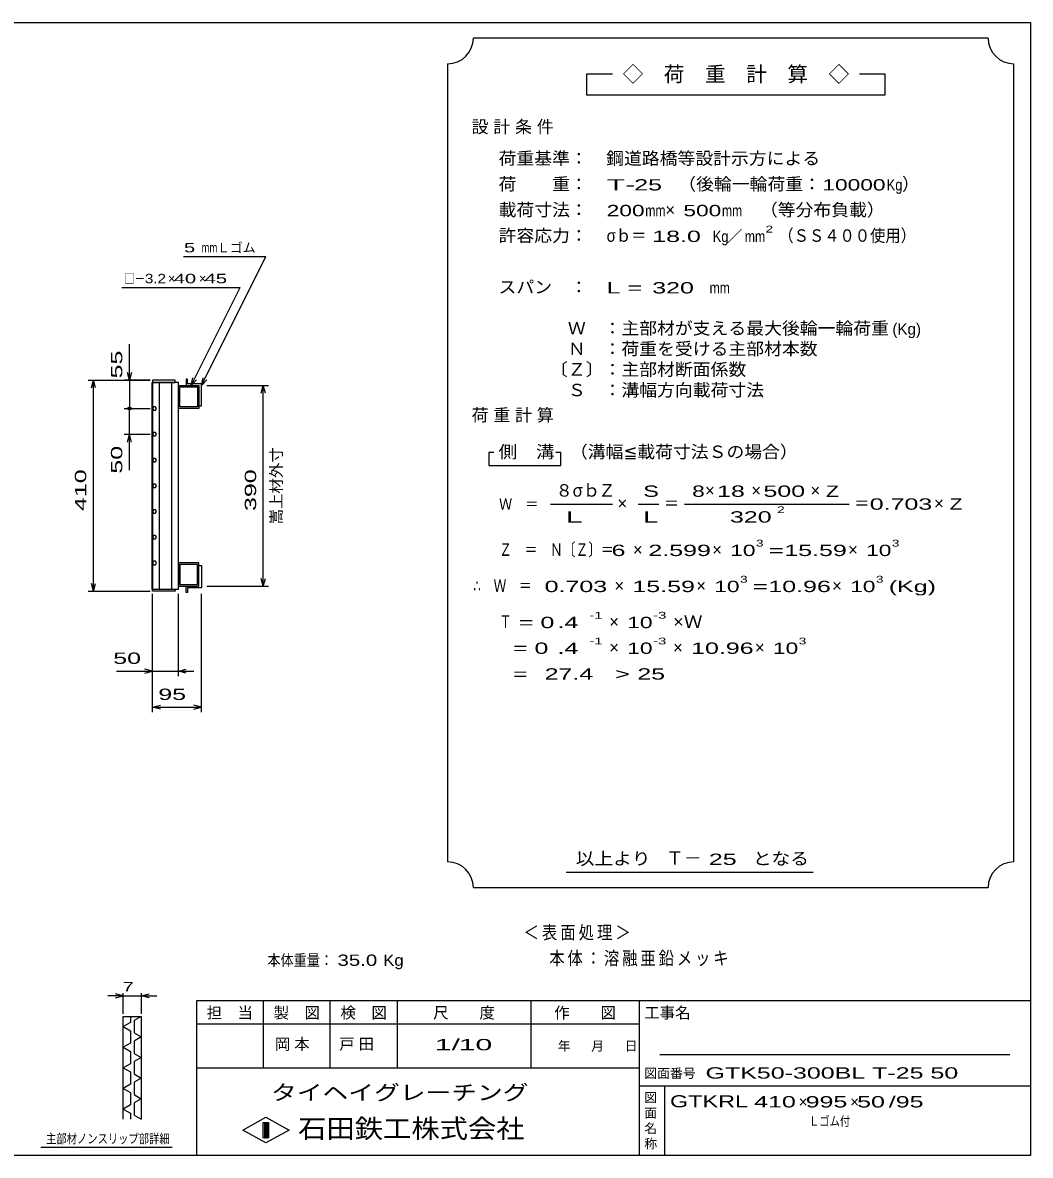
# Model space of a CAD drawing. Units: millimetres, scale not verified. Extents: x -1820 to 1731, y -1282 to 1054.
# Drawn here: x -227 to 1731, y -1146 to 1054 of the extents above; entities that cross this region are included whole.
import ezdxf
from ezdxf.enums import TextEntityAlignment as Align

# ---------------------------------------------------------------- set-up
doc = ezdxf.new("R2010")
doc.units = ezdxf.units.MM
doc.header["$LTSCALE"] = 10
for name, color, linetype, lineweight in [('0_2', 150, 'Continuous', 25), ('16', 3, 'Continuous', 25), ('22', 4, 'Continuous', 25), ('24', 2, 'Continuous', 25), ('32', 4, 'Continuous', 25)]:
    doc.layers.add(name, color=color, linetype=linetype, lineweight=lineweight)
doc.styles.add('ベクトル', font='')
doc.styles.get('ベクトル').set_extended_font_data('ベクトル')

msp = doc.modelspace()

# ---------------------------------------------------------------- linework, layer by layer
at = {"layer": '0_2'}
for p, q in [((-1729, 1053.5), (1731, 1053.5)), ((1731, 1053.5), (1731, -1146.5)), ((1731, -846.5), (111, -846.5)), ((111, -846.5), (111, -1146.5)), ((241, -846.5), (241, -976.5)), ((371, -976.5), (371, -846.5)), ((501, -846.5), (501, -976.5)), ((761, -976.5), (761, -846.5)), ((971, -846.5), (971, -1146.5)), ((971, -891.5), (111, -891.5)), ((1691, -951.5), (1011, -951.5)), ((111, -976.5), (971, -976.5)), ((971, -1011.5), (1731, -1011.5)), ((1021, -1146.5), (1021, -1011.5)), ((201, -1097.5), (246, -1072.5)), ((246, -1072.5), (291, -1097.5)), ((246, -1122.5), (201, -1097.5)), ((241, -1082.5), (251, -1082.5)), ((241, -1112.5), (241, -1082.5)), ((241, -1082.5), (243, -1082.5)), ((243, -1082.5), (243, -1112.5)), ((245, -1112.5), (245, -1082.5)), ((245, -1082.5), (247, -1082.5)), ((291, -1097.5), (246, -1122.5)), ((247, -1082.5), (247, -1112.5)), ((249, -1112.5), (249, -1082.5)), ((249, -1082.5), (251, -1082.5)), ((251, -1082.5), (251, -1112.5)), ((251, -1082.5), (251, -1112.5)), ((251, -1112.5), (241, -1112.5)), ((243, -1112.5), (245, -1112.5)), ((247, -1112.5), (249, -1112.5)), ((1731, -1146.5), (-1729, -1146.5))]:
    msp.add_line(p, q, dxfattribs=at)
at = {"layer": '16'}
for p, q in [((25.3, -46.5), (25.3, 354.5)), ((25.3, 354.5), (26, 354.5)), ((70, 359), (26, 359)), ((26, 359), (26, 354.5)), ((26, 354.5), (70, 354.5)), ((26, 354.5), (26, -46.5)), ((76, 354.5), (26, 354.5)), ((38.5, 354.5), (38.5, -46.5)), ((63.5, -46.5), (63.5, 354.5)), ((70, 354.5), (70, 359)), ((76, -46.5), (76, 354.5)), ((94, 361), (91, 361)), ((91, 361), (91, 349)), ((94, 352), (94, 361)), ((121, 352), (94, 352)), ((121, 309), (121, 352)), ((76, 349), (116, 349)), ((76, 304), (76, 349)), ((79, 346), (113, 346)), ((79, 307), (79, 346)), ((91, 349), (116, 349)), ((113, 346), (113, 307)), ((116, 349), (116, 304)), ((116, 349), (116, 309)), ((116, 309), (121, 309)), ((27.85, 307.24), (26, 303.98)), ((26, 303.98), (27.9, 300.74)), ((31.6, 307.26), (27.85, 307.24)), ((27.9, 300.74), (31.65, 300.76)), ((33.5, 304), (31.6, 307.26)), ((31.65, 300.76), (33.5, 304.02)), ((116, 304), (76, 304)), ((113, 307), (79, 307)), ((27.85, 257.24), (26, 253.98)), ((26, 253.98), (27.9, 250.74)), ((31.6, 257.26), (27.85, 257.24)), ((27.9, 250.74), (31.65, 250.76)), ((33.5, 254), (31.6, 257.26)), ((31.65, 250.76), (33.5, 254.02)), ((27.85, 207.24), (26, 203.98)), ((26, 203.98), (27.9, 200.74)), ((31.6, 207.26), (27.85, 207.24)), ((27.9, 200.74), (31.65, 200.76)), ((33.5, 204), (31.6, 207.26)), ((31.65, 200.76), (33.5, 204.02)), ((27.85, 157.24), (26, 153.98)), ((31.6, 157.26), (27.85, 157.24)), ((33.5, 154), (31.6, 157.26)), ((31.65, 150.76), (33.5, 154.02)), ((26, 153.98), (27.9, 150.74)), ((27.9, 150.74), (31.65, 150.76)), ((27.85, 107.24), (26, 103.98)), ((26, 103.98), (27.9, 100.74)), ((31.6, 107.26), (27.85, 107.24)), ((27.9, 100.74), (31.65, 100.76)), ((33.5, 104), (31.6, 107.26)), ((31.65, 100.76), (33.5, 104.02)), ((27.85, 57.24), (26, 53.98)), ((26, 53.98), (27.9, 50.74)), ((31.6, 57.26), (27.85, 57.24)), ((27.9, 50.74), (31.65, 50.76)), ((33.5, 54), (31.6, 57.26)), ((31.65, 50.76), (33.5, 54.02)), ((27.85, 7.24), (26, 3.98)), ((26, 3.98), (27.9, 0.74)), ((31.6, 7.26), (27.85, 7.24)), ((27.9, 0.74), (31.65, 0.76)), ((33.5, 4), (31.6, 7.26)), ((31.65, 0.76), (33.5, 4.02)), ((116, 4), (76, 4)), ((76, 4), (76, -41)), ((113, 1), (79, 1)), ((79, 1), (79, -38)), ((113, -38), (113, 1)), ((116, -41), (116, 4)), ((116, -1), (121, -1)), ((116, -41), (116, -1)), ((121, -1), (121, -44)), ((76, -41), (116, -41)), ((79, -38), (113, -38)), ((91, -53), (91, -41)), ((91, -41), (116, -41)), ((121, -44), (94, -44)), ((94, -44), (94, -53)), ((26, -46.5), (25.3, -46.5)), ((26, -46.5), (70, -46.5)), ((26, -51), (26, -46.5)), ((26, -46.5), (76, -46.5)), ((70, -51), (26, -51)), ((70, -46.5), (70, -51)), ((94, -53), (91, -53))]:
    msp.add_line(p, q, dxfattribs=at)
at = {"layer": '22'}
for p, q in [((86, 599), (246, 599)), ((121, 349), (246, 599)), ((-34, 539), (196, 539)), ((101, 349), (196, 539)), ((-19, 359), (-19, 429)), ((-19, 359), (-23, 374)), ((-15, 374), (-19, 359)), ((-99, 359), (21, 359)), ((-93, 344), (-89, 359)), ((-85, 344), (-89, 359)), ((-89, -51), (-89, 359)), ((21, 359), (-29, 359)), ((-19, 359), (-19, 304)), ((101, 349), (104, 363.6)), ((101, 349), (111, 360)), ((121, 349), (124, 363.6)), ((121, 349), (131, 360)), ((131, 349), (251, 349)), ((237, 334), (241, 349)), ((245, 334), (241, 349)), ((241, -41), (241, 349)), ((-29, 304), (21, 304)), ((-19, 254), (-19, 304)), ((-29, 254), (21, 254)), ((-23, 239), (-19, 254)), ((-15, 239), (-19, 254)), ((-19, 184), (-19, 254)), ((-89, -51), (-93, -36)), ((-89, -51), (-85, -36)), ((131, -41), (251, -41)), ((241, -41), (237, -26)), ((241, -41), (245, -26)), ((-99, -51), (21, -51)), ((26, -216), (26, -56)), ((26, -286), (26, -56)), ((76, -216), (76, -56)), ((121, -286), (121, -56)), ((-44, -206), (26, -206)), ((26, -206), (11, -202)), ((11, -210), (26, -206)), ((26, -206), (76, -206)), ((76, -206), (91, -202)), ((91, -210), (76, -206)), ((76, -206), (106, -206)), ((26, -276), (41, -272)), ((41, -280), (26, -276)), ((26, -276), (121, -276)), ((121, -276), (106, -272)), ((106, -280), (121, -276))]:
    msp.add_line(p, q, dxfattribs=at)
msp.add_circle((-19, 304), 3, dxfattribs=at)
at = {"layer": '24', "color": 4}
for p, q in [((1649, 1023.5), (649, 1023.5)), ((599, 973.5), (599, -576.5)), ((1699, -576.5), (1699, 973.5)), ((919, 953.5), (869, 953.5)), ((869, 953.5), (869, 913.5)), ((1449, 953.5), (1399, 953.5)), ((1449, 913.5), (1449, 953.5)), ((869, 913.5), (1449, 913.5)), ((689, 218.5), (679, 218.5)), ((679, 218.5), (679, 193.5)), ((819, 218.5), (809, 218.5)), ((819, 193.5), (819, 218.5)), ((679, 193.5), (819, 193.5)), ((799, 118.5), (919, 118.5)), ((969, 118.5), (1009, 118.5)), ((1059, 118.5), (1379, 118.5)), ((829, -596.5), (1309, -596.5)), ((649, -626.5), (1649, -626.5))]:
    msp.add_line(p, q, dxfattribs=at)
for centre, start, end in [((599, 1023.5), 270, 0), ((1699, 1023.5), 180, 270), ((599, -626.5), 0, 90), ((1699, -626.5), 90, 180)]:
    msp.add_arc(centre, 50, start, end, dxfattribs=at)
at = {"layer": '32'}
for p, q in [((-31, -836.5), (-46, -832.5)), ((-31, -871.5), (-31, -831.5)), ((4, -831.5), (4, -871.5)), ((4, -836.5), (19, -832.5)), ((-31, -836.5), (-61, -836.5)), ((-46, -840.5), (-31, -836.5)), ((-31, -836.5), (4, -836.5)), ((19, -840.5), (4, -836.5)), ((4, -836.5), (34, -836.5)), ((-31, -876.5), (4, -876.5)), ((-31, -1076.5), (-31, -876.5)), ((-17, -876.5), (-17, -888.5)), ((4, -876.5), (-10, -884.5)), ((4, -876.5), (4, -1076.5)), ((-17, -888.5), (-31, -896.5)), ((-31, -896.5), (-17, -904.5)), ((-10, -884.5), (-10, -908.5)), ((-17, -904.5), (-17, -928.5)), ((-10, -908.5), (4, -916.5)), ((4, -916.5), (-10, -924.5)), ((-17, -928.5), (-31, -936.5)), ((-31, -936.5), (-17, -944.5)), ((-17, -944.5), (-17, -968.5)), ((-10, -924.5), (-10, -948.5)), ((-10, -948.5), (4, -956.5)), ((4, -956.5), (-10, -964.5)), ((-10, -964.5), (-10, -988.5)), ((-17, -968.5), (-31, -976.5)), ((-31, -976.5), (-17, -984.5)), ((-17, -984.5), (-17, -1008.5)), ((-10, -988.5), (4, -996.5)), ((-17, -1008.5), (-31, -1016.5)), ((4, -996.5), (-10, -1004.5)), ((-10, -1004.5), (-10, -1028.5)), ((-31, -1016.5), (-17, -1024.5)), ((-17, -1024.5), (-17, -1048.5)), ((-10, -1028.5), (4, -1036.5)), ((-17, -1048.5), (-31, -1056.5)), ((4, -1036.5), (-10, -1044.5)), ((-10, -1044.5), (-10, -1068.5)), ((-31, -1056.5), (-17, -1064.5)), ((-17, -1064.5), (-17, -1076.5)), ((-10, -1068.5), (4, -1076.5)), ((64, -1131.5), (-191, -1131.5))]:
    msp.add_line(p, q, dxfattribs=at)

# ---------------------------------------------------------------- texts
at = {"layer": '0_2', "style": 'ベクトル'}
for s, height, p in [('担\u3000当', 21.99, (131, -869.5)), ('製\u3000図', 21.99, (261, -869.5)), ('検\u3000図', 21.99, (391, -869.5)), ('尺\u3000\u3000度', 21.99, (571, -869.5)), ('作\u3000\u3000図', 21.99, (806, -869.5)), ('工事名', 21.99, (981, -869.5)), ('年', 18.33, (813, -934)), ('月', 18.33, (878, -934)), ('日', 18.33, (943, -934)), ('図面番号', 18.33, (981, -987)), ('図', 18.33, (981, -1034)), ('面', 18.33, (981, -1064)), ('名', 18.33, (981, -1094)), ('称', 18.33, (981, -1124))]:
    msp.add_text(s, height=height, dxfattribs=at).set_placement(p, align=Align.MIDDLE_LEFT)
at = {"layer": '0_2', "color": 222, "style": 'ベクトル'}
for s, height, width, p in [('タイヘイグレーチング', 29.33, 1.25, (256, -1024.5)), ('石田鉄工株式会社', 36.66, 1.1, (308.5, -1094.5))]:
    msp.add_text(s, height=height, dxfattribs=dict(at, width=width)).set_placement(p, align=Align.MIDDLE_LEFT)
at = {"layer": '22', "color": 2, "style": 'ベクトル'}
for s, height, width, p in [(' 5 ', 18.33, 1.6, (76, 616.5)), ('mm', 18.33, 0.75, (121, 616.5)), ('□－', 18.33, 0.8, (-29, 556.5)), ('3.2', 18.33, 1.2, (11, 556.5)), (' 40 ', 18.33, 1.6, (56, 556.5)), (' 45 ', 18.33, 1.6, (116, 556.5)), (' 50 ', 21.99, 1.65, (-64, -181)), (' 95 ', 21.99, 1.65, (23.5, -251)), ('本体重量：', 21.99, 0.85, (249, -767.5)), (' 35.0', 21.99, 1.35, (374, -767.5)), ('Kg', 21.99, 1.1, (474, -767.5)), ('1/', 21.99, 2, (574, -931.5)), (' 10 ', 21.99, 2, (604, -931.5)), ('GTK50-300BL T-25 50          ', 21.99, 1.65, (1100, -986.5)), ('GTKRL', 23.46, 1.45, (1031, -1041.5)), (' 410 ', 21.99, 1.65, (1181, -1042.5)), (' 995 ', 21.99, 1.65, (1281, -1042.5)), (' 50 ', 21.99, 1.65, (1381, -1042.5)), ('/', 21.99, 1.65, (1456, -1042.5)), (' 95 ', 21.99, 1.65, (1456, -1042.5)), ('Ｌゴム付', 18.33, 0.8, (1301, -1080))]:
    msp.add_text(s, height=height, dxfattribs=dict(at, width=width)).set_placement(p, align=Align.MIDDLE_LEFT)
for s, height, p in [('Ｌゴム', 18.33, (151, 616.5)), ('×', 18.33, (56, 556.5)), ('×', 18.33, (116, 556.5)), ('×', 21.99, (1281, -1042.5)), ('×', 21.99, (1381, -1042.5))]:
    msp.add_text(s, height=height, dxfattribs=at).set_placement(p, align=Align.MIDDLE_LEFT)
at = {"layer": '22', "color": 2, "style": 'ベクトル', "width": 1.65}
for s, p in [(' 55 ', (-44, 349)), (' 50 ', (-44, 164)), (' 410 ', (-114, 91.5)), (' 390', (216, 91.5))]:
    msp.add_text(s, height=21.99, rotation=90, dxfattribs=at).set_placement(p, align=Align.MIDDLE_LEFT)
at = {"layer": '22', "color": 2, "style": 'ベクトル'}
msp.add_text('嵩上材外寸', height=21.99, rotation=90, dxfattribs=at).set_placement((266, 79), align=Align.MIDDLE_LEFT)
at = {"layer": '22', "color": 2, "attachment_point": 4, "style": 'ベクトル'}
for s, insert, char_height in [('\\T1.2;\\W0.85;＜表面処理＞', (746.5, -715), 25.66), ('\\T1.19;\\W0.85;本体：溶融亜鉛メッキ', (796.5, -765), 25.66), ('\\T1.25;岡本\u3000', (263.5, -931.5), 21.99), ('\\T1.25;戸田\u3000', (388.5, -931.5), 21.99)]:
    msp.add_mtext(s, dxfattribs=dict(at, insert=insert, char_height=char_height))
at = {"layer": '24', "style": 'ベクトル'}
for s, height, p in [('◇\u3000荷\u3000重\u3000計\u3000算\u3000◇', 29.33, (939, 953.5)), ('）', 24.19, (1482, 740)), ('×', 24.19, (1022, 690)), ('／', 21.99, (1141.5, 638.5)), ('(Kg)', 21.99, (1463, 458.5)), ('８', 24.19, (809, 145)), ('σｂ', 24.19, (842, 145)), ('Ｚ', 24.19, (892, 145)), ('×', 24.19, (1099, 145)), ('×', 24.19, (1189, 145)), ('×', 24.19, (1304, 145)), ('×', 24.19, (929, 120)), ('×', 24.19, (1544, 120)), ('×', 24.19, (959, 30)), ('×', 24.19, (1113, 30)), ('×', 24.19, (1377, 30)), ('×', 24.19, (923, -40)), ('×', 24.19, (1082, -40)), ('×', 24.19, (1346, -40)), ('×', 24.19, (913, -110)), ('×', 24.19, (913, -160)), ('×', 24.19, (1037, -160)), ('×', 24.19, (1196, -160)), ('Ｔ－', 25.66, (1023, -569))]:
    msp.add_text(s, height=height, dxfattribs=at).set_placement(p, align=Align.MIDDLE_LEFT)
for s, height, width, p in [('荷重基準：\u3000', 24.19, 1.05, (698, 790)), ('鋼道路橋等設計示方による', 24.19, 1.05, (907, 790)), ('荷\u3000\u3000重：\u3000', 24.19, 1.05, (698, 740)), ('T-', 21.99, 2, (908, 738.5)), (' 25 ', 21.99, 1.65, (948, 738.5)), ('（後輪一輪荷重：', 24.19, 1.05, (1047, 740)), ('10000', 21.99, 1.5, (1327, 738.5)), ('Kg', 21.99, 0.85, (1452, 738.5)), ('載荷寸法：\u3000', 24.19, 1.05, (698, 690)), ('\u3000（等分布負載）', 24.19, 1.05, (1171, 690)), ('200', 21.99, 1.5, (908, 688.5)), ('mm', 21.99, 0.8, (983, 688.5)), ('500', 21.99, 1.5, (1057, 688.5)), ('mm', 21.99, 0.8, (1132, 688.5)), ('許容応力：\u3000', 24.19, 1.05, (698, 640)), ('σｂ＝', 24.19, 0.9, (908, 640)), (' 18.0', 21.99, 1.65, (983, 638.5)), ('Kg', 21.99, 0.85, (1114, 638.5)), ('mm', 21.99, 0.8, (1176.5, 638.5)), ('2', 13.2, 1.5, (1216.5, 652.5)), ('（ＳＳ４００使用）', 24.19, 0.9, (1241.5, 640)), ('スパン\u3000：\u3000', 24.19, 1.05, (698, 540)), ('L =', 21.99, 1.65, (908, 538.5)), (' 320 ', 21.99, 1.65, (983, 538.5)), ('mm', 21.99, 0.8, (1108, 538.5)), ('\u3000Ｗ\u3000：主部材が支える最大後輪一輪荷重', 24.19, 1.05, (798, 460)), ('\u3000Ｎ\u3000：荷重を受ける主部材本数', 24.19, 1.05, (798, 420)), ('〔Ｚ〕：主部材断面係数', 24.19, 1.05, (798, 380)), ('\u3000Ｓ\u3000：溝幅方向載荷寸法', 24.19, 1.05, (798, 340)), ('側\u3000溝', 24.19, 1.1, (698, 220)), ('\u3000（溝幅≦載荷寸法Ｓの場合）', 24.19, 1.05, (802, 220)), ('S', 21.99, 1.55, (979, 143.5)), ('8', 21.99, 1.5, (1074, 143.5)), (' 18 ', 21.99, 1.65, (1109, 143.5)), (' 500 ', 21.99, 1.65, (1199, 143.5)), ('Z', 21.99, 1.4, (1334, 143.5)), ('Ｗ\u3000＝', 21.99, 0.85, (699, 118.5)), ('＝', 24.19, 0.9, (1019, 120)), ('2', 13.2, 1.5, (1239, 107.5)), ('＝', 24.19, 0.9, (1389, 120)), ('0.703', 21.99, 1.65, (1419, 118.5)), ('Z', 21.99, 1.4, (1574, 118.5)), ('L', 21.99, 1.8, (979, 93.5)), (' 320 ', 21.99, 1.65, (1134, 93.5)), ('Ｚ\u3000＝\u3000Ｎ〔Ｚ〕＝', 24.19, 0.75, (699, 30)), ('3', 13.2, 1.5, (1198, 42.5)), ('3', 13.2, 1.5, (1462, 42.5)), (' 6 ', 21.99, 1.65, (904, 28.5)), ('2.599', 21.99, 1.65, (989, 28.5)), ('10', 21.99, 1.5, (1148, 28.5)), ('=', 21.99, 1.7, (1223, 28.5)), ('15.59', 21.99, 1.65, (1253, 28.5)), ('10', 21.99, 1.5, (1412, 28.5)), ('3', 13.2, 1.5, (1167, -27.5)), ('3', 13.2, 1.5, (1431, -27.5)), ('∴\u3000Ｗ\u3000＝', 24.19, 0.75, (649, -40)), (' 0.703', 21.99, 1.65, (774, -41.5)), ('15.59', 21.99, 1.65, (958, -41.5)), ('10', 21.99, 1.5, (1117, -41.5)), ('=', 21.99, 1.7, (1192, -41.5)), ('10.96', 21.99, 1.65, (1222, -41.5)), ('10', 21.99, 1.5, (1381, -41.5)), ('(Kg)', 21.99, 1.65, (1456, -41.5)), ('Ｔ', 24.19, 0.75, (699, -110)), (' = 0', 21.99, 1.65, (724, -111.5)), (' .4 ', 21.99, 1.65, (799, -111.5)), ('-1', 13.2, 1.65, (874, -97.5)), ('10', 21.99, 1.5, (948, -111.5)), ('-3', 13.2, 1.65, (998, -97.5)), ('×Ｗ', 24.19, 1.1, (1037, -110)), ('  = 0', 21.99, 1.65, (699, -161.5)), (' .4 ', 21.99, 1.65, (799, -161.5)), ('-1', 13.2, 1.65, (874, -147.5)), ('10', 21.99, 1.5, (948, -161.5)), ('-3', 13.2, 1.65, (998, -147.5)), ('10.96', 21.99, 1.65, (1072, -161.5)), ('10', 21.99, 1.5, (1231, -161.5)), ('3', 13.2, 1.5, (1281, -147.5)), ('  =', 21.99, 1.65, (699, -211.5)), (' 27.4', 21.99, 1.65, (774, -211.5)), ('>', 21.99, 1.7, (924, -211.5)), (' 25 ', 21.99, 1.65, (954, -211.5)), ('以上より\u3000', 24.19, 1.1, (848, -570)), (' 25 ', 21.99, 1.65, (1093, -571.5)), ('となる', 24.19, 1.1, (1192, -570))]:
    msp.add_text(s, height=height, dxfattribs=dict(at, width=width)).set_placement(p, align=Align.MIDDLE_LEFT)
at = {"layer": '24', "attachment_point": 4, "style": 'ベクトル'}
for s, insert, char_height in [('\\T1.28;設計条件', (645.5, 850), 24.19), ('\\T1.28;荷重計算', (645.5, 290), 24.19), ('\\T1.5;\\W2;\\~L\\~', (804, 93.5), 21.99)]:
    msp.add_mtext(s, dxfattribs=dict(at, insert=insert, char_height=char_height))
at = {"layer": '32', "color": 2, "style": 'ベクトル'}
for s, width, p in [(' 7 ', 1.6, (-43.5, -819)), ('主部材ノンスリップ部詳細', 0.8, (-181, -1114))]:
    msp.add_text(s, height=18.33, dxfattribs=dict(at, width=width)).set_placement(p, align=Align.MIDDLE_LEFT)

doc.saveas('drawing.dxf')
